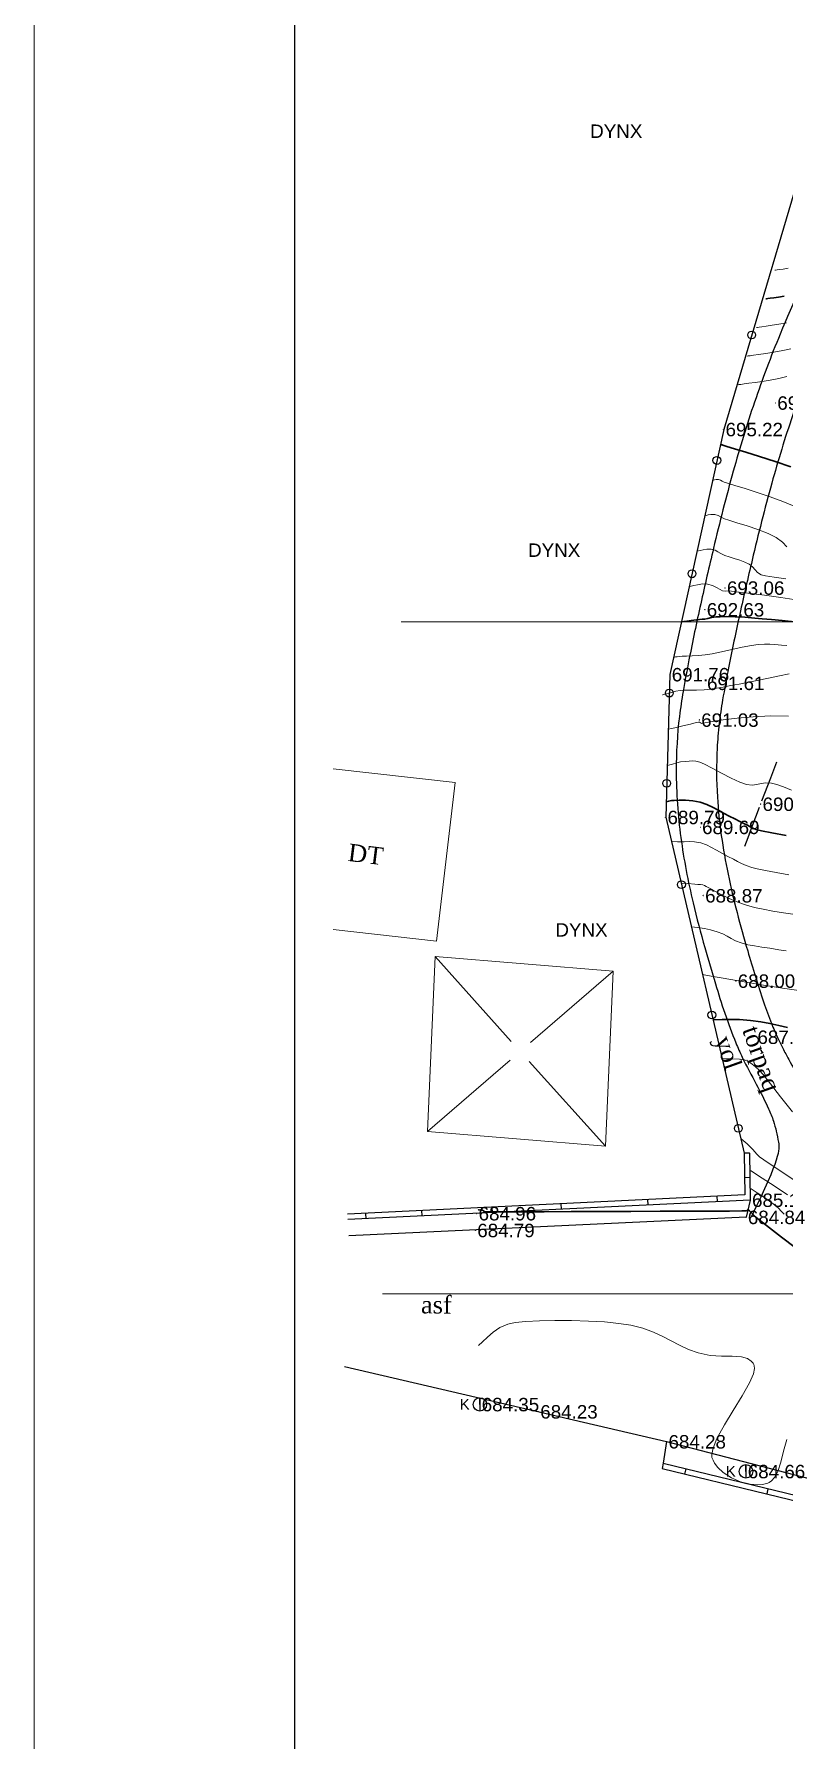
# Model space of a CAD drawing. Header units: feet. Extents: x 3381 to 683784, y 675186 to 4376258.
# Drawn here: x 683194 to 683249.8, y 4375755.2 to 4375882 of the extents above; entities that cross this region are included whole.
import ezdxf
from ezdxf.enums import TextEntityAlignment as Align

# ---------------------------------------------------------------- set-up
doc = ezdxf.new("R2010")
doc.units = ezdxf.units.FT
doc.header["$MEASUREMENT"] = 0
doc.header["$PDMODE"] = 34
doc.header["$PDSIZE"] = 0.01
doc.linetypes.add('ACAD_ISO03W100', pattern=[30, 12, -18])
doc.layers.get('0').update_dxf_attribs({"linetype": 'CONTINUOUS'})
for name, color, linetype in [('0_Point_Height', 2, 'CONTINUOUS'), ('0_Point_Point', 7, 'CONTINUOUS'), ('Lep-Stolb', 7, 'CONTINUOUS'), ('polygon', 5, 'CONTINUOUS'), ('Yazilar', 7, 'CONTINUOUS')]:
    doc.layers.add(name, color=color, linetype=linetype)
for name, color, linetype, lineweight in [('0_Ном._пера__110', 7, 'CONTINUOUS', 200), ('ANA HORIZONTAL', 24, 'CONTINUOUS', 30), ('das tikili', 5, 'CONTINUOUS', 0), ('das tikili_Ном._пера__29', 29, 'CONTINUOUS', 18), ('HORIZANTAL', 24, 'CONTINUOUS', 13), ('km setka', 170, 'CONTINUOUS', 15), ('kontur', 5, 'CONTINUOUS', 0)]:
    doc.layers.add(name, color=color, linetype=linetype, lineweight=lineweight)
doc.styles.get("Standard").update_dxf_attribs({"font": 'arial.ttf', "height": 2})

msp = doc.modelspace()

# ---------------------------------------------------------------- linework, layer by layer
at = {"linetype": 'Continuous'}
for p, q in [((683254.556, 4375883.824, 701.692), (683245.32, 4375852.634, 695.222)), ((683245.32, 4375852.634, 695.222), (683241.319, 4375834.403, 691.756)), ((683241.319, 4375834.403, 691.756), (683241.006, 4375823.782, 689.787)), ((683241.006, 4375823.782, 689.787), (683246.84, 4375798.8, 686.459)), ((683247.24, 4375798.806, 686.459), (683246.84, 4375798.8, 686.459)), ((683246.84, 4375798.8, 686.459), (683246.884, 4375795.695, 685.33)), ((683247.24, 4375798.806, 686.459), (683247.289, 4375795.314, 685.19)), ((683247.265, 4375796.991, -63.749), (683246.866, 4375796.972, -72.907)), ((683246.884, 4375795.695, 676.348), (683217.358, 4375794.261)), ((683244.811, 4375795.594, 684.739), (683244.828, 4375795.195, 684.739)), ((683247.289, 4375795.314, 685.19), (683217.378, 4375793.861)), ((683218.686, 4375794.325), (683218.703, 4375793.926)), ((683222.85, 4375794.528), (683222.867, 4375794.128)), ((683228.089, 4375794.782), (683228.105, 4375794.382)), ((683233.211, 4375795.031), (683233.228, 4375794.631)), ((683239.661, 4375795.344), (683239.677, 4375794.944)), ((683241.078, 4375777.348, 684.227), (683240.816, 4375775.737, 684.355)), ((683240.816, 4375775.737, 684.355), (683240.752, 4375775.341, 640.682)), ((683242.494, 4375775.329), (683242.414, 4375774.937)), ((683248.612, 4375773.845), (683248.532, 4375773.453))]:
    msp.add_line(p, q, dxfattribs=at)
at = {"color": 30, "linetype": 'Continuous'}
for p, q in [((683247.289, 4375795.314, 685.19), (683246.978, 4375794.038, 684.841)), ((683246.978, 4375794.038, 684.841), (683217.452, 4375792.649))]:
    msp.add_line(p, q, dxfattribs=at)
at = {"color": 30, "linetype": 'Continuous', "elevation": 684.227}
msp.add_lwpolyline([(683217.122, 4375782.929), (683241.078, 4375777.348), (683263.208, 4375771.592), (683282.147, 4375767.018), (683293.945, 4375764.02), (683334.903, 4375753.827), (683350.415, 4375750.334), (683351.431, 4375753.225), (683362.113, 4375749.043), (683374.548, 4375743.023), (683395.262, 4375730.22)], dxfattribs=at)
at = {"linetype": 'Continuous', "elevation": 684.355}
for points in [[(683240.752, 4375775.341), (683264.025, 4375769.694), (683318.916, 4375755.988), (683351.341, 4375748.201), (683352.209, 4375750.802), (683375.123, 4375739.706), (683389.654, 4375728.442)], [(683240.816, 4375775.737), (683264.121, 4375770.082), (683319.011, 4375756.376), (683351.078, 4375748.676), (683351.974, 4375751.361), (683375.335, 4375740.048), (683390.307, 4375728.442)]]:
    msp.add_lwpolyline(points, dxfattribs=at)
at = {"linetype": 'Continuous'}
for centre in [(683247.4, 4375859.657, 696.679), (683244.813, 4375850.324, 694.783), (683242.963, 4375841.895, 693.18), (683241.278, 4375833.02, 691.5), (683241.08, 4375826.309, 690.256), (683242.176, 4375818.772, 689.12), (683244.44, 4375809.079, 687.828), (683246.409, 4375800.646, 686.705)]:
    msp.add_circle(centre, 0.291, dxfattribs=at)
for points, knots in [([(683315.419, 4375971.709), (683311.479, 4375967.946), (683310.95, 4375967.895), (683309.361, 4375967.735), (683308.298, 4375967.619), (683305.346, 4375967.212), (683303.469, 4375966.858), (683300.691, 4375965.98), (683299.74, 4375965.609), (683298.249, 4375964.871), (683297.689, 4375964.555), (683296.529, 4375963.8), (683295.941, 4375963.353), (683294.826, 4375962.403), (683294.296, 4375961.9), (683293.054, 4375960.628), (683292.364, 4375959.842), (683291.253, 4375958.524), (683290.819, 4375957.994), (683289.963, 4375956.947), (683289.538, 4375956.427), (683288.272, 4375954.872), (683287.439, 4375953.844), (683284.959, 4375950.776), (683283.332, 4375948.753), (683280.423, 4375945.158), (683279.147, 4375943.587), (683277.111, 4375941.109), (683276.37, 4375940.211), (683274.937, 4375938.489), (683274.248, 4375937.667), (683273.02, 4375936.213), (683272.485, 4375935.584), (683271.116, 4375933.982), (683270.243, 4375932.977), (683268.811, 4375931.036), (683268.224, 4375930.126), (683267.459, 4375928.472), (683267.21, 4375927.769), (683266.976, 4375926.647), (683266.922, 4375926.253), (683266.874, 4375925.459), (683266.879, 4375925.064), (683266.999, 4375923.464), (683267.314, 4375922.291), (683268.027, 4375920.447), (683268.363, 4375919.74), (683269.089, 4375918.404), (683269.48, 4375917.772), (683270.768, 4375915.849), (683271.715, 4375914.656), (683273.179, 4375912.722), (683273.73, 4375911.971), (683274.731, 4375910.44), (683275.179, 4375909.663), (683275.849, 4375908.192), (683276.09, 4375907.506), (683276.435, 4375906.07), (683276.54, 4375905.328), (683276.618, 4375903.731), (683276.572, 4375902.877), (683276.308, 4375901.197), (683276.091, 4375900.367), (683275.296, 4375898.132), (683274.564, 4375896.78), (683273.091, 4375894.633), (683272.437, 4375893.805), (683271.046, 4375892.197), (683270.308, 4375891.414), (683268.806, 4375889.862), (683268.044, 4375889.093), (683266.722, 4375887.708), (683266.158, 4375887.1), (683265.063, 4375885.848), (683264.534, 4375885.209), (683262.995, 4375883.262), (683262.029, 4375881.925), (683260.33, 4375879.461), (683259.582, 4375878.34), (683258.113, 4375876.071), (683257.394, 4375874.925), (683255.293, 4375871.45), (683253.967, 4375869.087), (683251.571, 4375864.398), (683250.492, 4375862.077), (683248.828, 4375858.052), (683248.192, 4375856.369), (683247.033, 4375852.963), (683246.511, 4375851.246), (683245.498, 4375847.617), (683245.016, 4375845.705), (683244.232, 4375842.412), (683243.917, 4375841.035), (683243.304, 4375838.271), (683243.008, 4375836.883), (683242.584, 4375834.71), (683242.438, 4375833.935), (683242.2, 4375832.535), (683242.104, 4375831.916), (683241.864, 4375829.952), (683241.789, 4375828.608), (683241.791, 4375825.592), (683241.913, 4375823.92), (683242.353, 4375820.628), (683242.669, 4375819.009), (683243.309, 4375816.293), (683243.602, 4375815.185), (683244.167, 4375813.187), (683244.433, 4375812.294), (683244.926, 4375810.68), (683245.152, 4375809.949), (683245.648, 4375808.476), (683245.917, 4375807.736), (683246.373, 4375806.645), (683246.53, 4375806.292), (683247.032, 4375805.238), (683247.393, 4375804.577), (683248.074, 4375803.307), (683248.394, 4375802.698), (683248.793, 4375801.796), (683248.914, 4375801.492), (683249.101, 4375800.938), (683249.171, 4375800.691), (683249.294, 4375800.167), (683249.346, 4375799.894), (683249.48, 4375799.057), (683249.543, 4375798.466), (683247.358, 4375794.053)], [0, 0, 0, 0, 1.5041825, 1.5041825, 4.5125475, 4.5125475, 9.8970232, 9.8970232, 12.7958343, 12.7958343, 14.6040586, 14.6040586, 16.6622444, 16.6622444, 18.7204302, 18.7204302, 21.6922095, 21.6922095, 23.6905372, 23.6905372, 25.688865, 25.688865, 29.6855204, 29.6855204, 37.6788312, 37.6788312, 43.8586233, 43.8586233, 47.3387229, 47.3387229, 50.4791814, 50.4791814, 52.8430932, 52.8430932, 56.4524219, 56.4524219, 59.343353, 59.343353, 61.3017168, 61.3017168, 62.3107145, 62.3107145, 63.3197122, 63.3197122, 66.4267393, 66.4267393, 68.5017705, 68.5017705, 70.5768016, 70.5768016, 75.0922592, 75.0922592, 77.9843832, 77.9843832, 80.8765073, 80.8765073, 83.3681481, 83.3681481, 85.859789, 85.859789, 88.6938456, 88.6938456, 91.5279021, 91.5279021, 96.5044037, 96.5044037, 99.8137478, 99.8137478, 103.1230919, 103.1230919, 106.3599071, 106.3599071, 108.7786817, 108.7786817, 111.1974562, 111.1974562, 116.0350052, 116.0350052, 120.025858, 120.025858, 124.0167109, 124.0167109, 131.9984166, 131.9984166, 139.5388434, 139.5388434, 144.8405163, 144.8405163, 150.1421893, 150.1421893, 155.992549, 155.992549, 160.2125993, 160.2125993, 164.4326495, 164.4326495, 166.7775401, 166.7775401, 168.5840285, 168.5840285, 172.4237048, 172.4237048, 177.2211789, 177.2211789, 182.018653, 182.018653, 185.3845457, 185.3845457, 188.1403774, 188.1403774, 190.3972905, 190.3972905, 192.6542037, 192.6542037, 193.7358898, 193.7358898, 195.899262, 195.899262, 198.0626342, 198.0626342, 199.1900842, 199.1900842, 200.13488, 200.13488, 201.0796759, 201.0796759, 202.923933, 202.923933, 202.923933, 202.923933]), ([(683319.321, 4375965.239), (683311.759, 4375964.959), (683311.23, 4375964.908), (683309.652, 4375964.749), (683308.615, 4375964.635), (683305.815, 4375964.247), (683304.107, 4375963.916), (683301.689, 4375963.148), (683300.881, 4375962.829), (683299.632, 4375962.207), (683299.163, 4375961.939), (683298.015, 4375961.181), (683297.344, 4375960.635), (683296.033, 4375959.411), (683295.396, 4375958.735), (683294.133, 4375957.3), (683293.507, 4375956.54), (683291.359, 4375953.919), (683289.881, 4375952.093), (683286.953, 4375948.468), (683285.504, 4375946.667), (683281.117, 4375941.245), (683278.14, 4375937.603), (683274.421, 4375933.23), (683273.937, 4375932.668), (683272.995, 4375931.558), (683272.539, 4375931.008), (683271.551, 4375929.719), (683271.054, 4375928.984), (683270.368, 4375927.665), (683270.141, 4375927.079), (683269.952, 4375926.239), (683269.913, 4375925.979), (683269.877, 4375925.45), (683269.879, 4375925.174), (683269.963, 4375924.064), (683270.194, 4375923.162), (683270.745, 4375921.735), (683270.99, 4375921.207), (683271.527, 4375920.187), (683271.821, 4375919.692), (683272.905, 4375918.012), (683273.797, 4375916.865), (683275.316, 4375914.874), (683275.929, 4375914.059), (683277.098, 4375912.323), (683277.654, 4375911.405), (683278.4, 4375909.851), (683278.647, 4375909.256), (683279.057, 4375908.021), (683279.218, 4375907.39), (683279.575, 4375905.476), (683279.644, 4375904.17), (683279.474, 4375901.769), (683279.273, 4375900.674), (683278.671, 4375898.564), (683278.27, 4375897.545), (683277.315, 4375895.606), (683276.764, 4375894.685), (683275.384, 4375892.67), (683274.52, 4375891.605), (683272.735, 4375889.599), (683271.815, 4375888.653), (683270.149, 4375886.947), (683269.399, 4375886.181), (683268.222, 4375884.906), (683267.777, 4375884.402), (683266.905, 4375883.367), (683266.479, 4375882.838), (683265.225, 4375881.222), (683264.42, 4375880.105), (683262.894, 4375877.896), (683262.167, 4375876.809), (683260.746, 4375874.62), (683260.051, 4375873.515), (683258.021, 4375870.172), (683256.741, 4375867.904), (683254.364, 4375863.288), (683253.268, 4375860.941), (683251.614, 4375856.938), (683250.997, 4375855.304), (683249.875, 4375851.996), (683249.366, 4375850.319), (683248.368, 4375846.737), (683247.889, 4375844.827), (683247.118, 4375841.574), (683246.811, 4375840.234), (683246.22, 4375837.561), (683245.937, 4375836.226), (683245.522, 4375834.1), (683245.372, 4375833.305), (683245.139, 4375831.917), (683245.05, 4375831.319), (683244.913, 4375830.126), (683244.863, 4375829.526), (683244.769, 4375827.717), (683244.778, 4375826.502), (683244.967, 4375823.369), (683245.247, 4375821.46), (683246.037, 4375817.653), (683246.544, 4375815.753), (683247.29, 4375813.213), (683247.484, 4375812.572), (683247.877, 4375811.294), (683248.075, 4375810.665), (683248.47, 4375809.503), (683248.665, 4375808.966), (683249.016, 4375808.092), (683249.164, 4375807.748), (683249.446, 4375807.141), (683249.578, 4375806.875), (683249.857, 4375806.331), (683250.004, 4375806.056), (683250.455, 4375805.215), (683250.771, 4375804.636), (683251.296, 4375803.564), (683251.513, 4375803.084), (683251.832, 4375802.241), (683251.95, 4375801.888), (683252.147, 4375801.169), (683252.225, 4375800.812), (683252.419, 4375799.753), (683252.496, 4375799.065), (683252.574, 4375798.323), (683252.583, 4375798.242), (683254.317, 4375793.93)], [0, 0, 0, 0, 1.5195761, 1.5195761, 4.5587283, 4.5587283, 9.9305937, 9.9305937, 12.8375976, 12.8375976, 14.6989466, 14.6989466, 17.5962721, 17.5962721, 20.4935977, 20.4935977, 23.4307648, 23.4307648, 30.5406062, 30.5406062, 37.6504477, 37.6504477, 51.8701305, 51.8701305, 53.9433419, 53.9433419, 56.0165533, 56.0165533, 58.8397751, 58.8397751, 61.1867015, 61.1867015, 62.257023, 62.257023, 63.3273446, 63.3273446, 66.4263407, 66.4263407, 68.2682497, 68.2682497, 70.1101586, 70.1101586, 74.6215299, 74.6215299, 77.5950003, 77.5950003, 80.5684708, 80.5684708, 82.3043553, 82.3043553, 84.0402398, 84.0402398, 87.5120089, 87.5120089, 90.504027, 90.504027, 93.4960452, 93.4960452, 96.4880633, 96.4880633, 100.372173, 100.372173, 104.2562828, 104.2562828, 107.5177012, 107.5177012, 109.6184271, 109.6184271, 111.7191531, 111.7191531, 115.920605, 115.920605, 119.8587917, 119.8587917, 123.7969785, 123.7969785, 131.6733519, 131.6733519, 139.5534814, 139.5534814, 144.8944211, 144.8944211, 150.2353608, 150.2353608, 156.1903919, 156.1903919, 160.321983, 160.321983, 164.453574, 164.453574, 166.8999608, 166.8999608, 168.7971258, 168.7971258, 170.6942909, 170.6942909, 174.4886209, 174.4886209, 180.4889056, 180.4889056, 186.4891903, 186.4891903, 188.5086959, 188.5086959, 190.5282014, 190.5282014, 192.322947, 192.322947, 193.5253301, 193.5253301, 194.4787119, 194.4787119, 195.4320938, 195.4320938, 197.3388576, 197.3388576, 198.7843763, 198.7843763, 199.7590286, 199.7590286, 200.7336808, 200.7336808, 202.6829852, 202.6829852, 202.923933, 202.923933, 202.923933, 202.923933])]:
    msp.add_open_spline(points, degree=3, knots=knots, dxfattribs=at)
at = {"layer": '0_Point_Point'}
for p in [(683249.167, 4375854.606, 695.562), (683245.32, 4375852.634, 695.222), (683245.423, 4375840.844, 693.057), (683243.924, 4375839.227, 692.632), (683241.319, 4375834.403, 691.756), (683243.943, 4375833.759, 691.606), (683243.511, 4375831.025, 691.028), (683248.071, 4375824.765, 690.341), (683241.006, 4375823.782, 689.787), (683243.575, 4375823.045, 689.689), (683243.801, 4375817.959, 688.871), (683246.229, 4375811.609, 687.995), (683248.137, 4375806.464, 687.131), (683247.24, 4375798.806, 686.459), (683226.958, 4375794.313, 684.956), (683247.289, 4375795.314, 685.19), (683226.857, 4375793.065, 684.792), (683246.978, 4375794.038, 684.841), (683227.191, 4375780.114, 684.351), (683231.542, 4375779.575, 684.227), (683241.078, 4375777.348, 684.277), (683246.974, 4375775.133, 684.664)]:
    msp.add_point(p, dxfattribs=at)
at = {"layer": '0_Ном._пера__110', "linetype": 'Continuous', "lineweight": 25, "flags": 128}
msp.add_lwpolyline([(683213.423, 4375975.18), (683584.529, 4375975.18), (683584.529, 4375708.72), (683213.423, 4375708.72)], close=True, dxfattribs=at)
at = {"layer": 'ANA HORIZONTAL', "color": 32, "lineweight": 30}
for points, elevation in [([(683248.446, 4375862.343), (683248.496, 4375862.351), (683248.602, 4375862.366), (683248.776, 4375862.39), (683249.035, 4375862.425), (683249.403, 4375862.478), (683249.819, 4375862.543)], 697.5), ([(683245.064, 4375851.466), (683245.07, 4375851.467), (683245.094, 4375851.472), (683245.145, 4375851.48), (683245.2, 4375851.485), (683245.265, 4375851.458), (683245.331, 4375851.425), (683245.543, 4375851.363), (683246.111, 4375851.197), (683246.953, 4375850.944), (683247.989, 4375850.621), (683249.137, 4375850.246), (683250.317, 4375849.837)], 695), ([(683242.178, 4375838.316), (683242.227, 4375838.323), (683242.348, 4375838.34), (683242.57, 4375838.371), (683242.902, 4375838.417), (683243.289, 4375838.47), (683243.531, 4375838.5), (683243.729, 4375838.51), (683243.926, 4375838.524), (683244.135, 4375838.569), (683244.411, 4375838.636), (683244.749, 4375838.687), (683245.069, 4375838.702), (683245.558, 4375838.709), (683246.175, 4375838.698), (683246.88, 4375838.665), (683247.632, 4375838.601), (683248.183, 4375838.553), (683248.87, 4375838.501), (683249.675, 4375838.43), (683250.578, 4375838.325)], 692.5), ([(683241.04, 4375824.931), (683241.237, 4375824.989), (683241.436, 4375825.025), (683241.639, 4375825.04), (683242.002, 4375825.054), (683242.476, 4375825.048), (683243.012, 4375825.002), (683243.56, 4375824.899), (683244.071, 4375824.73), (683244.533, 4375824.52), (683244.956, 4375824.29), (683245.348, 4375824.065), (683245.72, 4375823.866), (683246.143, 4375823.656), (683246.508, 4375823.472), (683246.819, 4375823.315), (683247.08, 4375823.186), (683247.335, 4375823.055), (683247.538, 4375822.952), (683247.803, 4375822.853), (683248.141, 4375822.78), (683248.894, 4375822.635), (683249.97, 4375822.433)], 690), ([(683250.067, 4375808.156), (683249.408, 4375808.306), (683248.756, 4375808.442), (683248.073, 4375808.561), (683247.322, 4375808.661), (683246.492, 4375808.732), (683245.812, 4375808.748), (683245.208, 4375808.736), (683244.603, 4375808.722), (683244.523, 4375808.723)], 687.5), ([(683250.63, 4375791.773), (683249.621, 4375792.552), (683248.721, 4375793.249), (683248.051, 4375793.772), (683247.729, 4375794.028), (683247.45, 4375794.291), (683247.226, 4375794.521), (683247.12, 4375794.619), (683247.064, 4375794.568), (683247.004, 4375794.507), (683246.671, 4375794.503), (683245.757, 4375794.498), (683244.368, 4375794.491), (683242.609, 4375794.484), (683240.585, 4375794.477), (683238.403, 4375794.469), (683236.167, 4375794.462), (683233.984, 4375794.455), (683231.959, 4375794.449), (683230.198, 4375794.445), (683228.806, 4375794.443), (683227.889, 4375794.442), (683227.552, 4375794.445), (683227.461, 4375794.504), (683227.386, 4375794.559), (683227.306, 4375794.564), (683227.237, 4375794.564), (683227.147, 4375794.579), (683227.086, 4375794.581), (683227.051, 4375794.572)], 685)]:
    msp.add_lwpolyline(points, dxfattribs=dict(at, elevation=elevation))
at = {"layer": 'das tikili', "color": 0, "lineweight": 20}
for p, q in [((683216.277, 4375827.398, 689.594), (683225.359, 4375826.374, 689.594)), ((683225.359, 4375826.374, 689.594), (683223.955, 4375814.559, 689.594)), ((683223.857, 4375813.432, 689.594), (683223.29, 4375800.414, 689.594)), ((683223.857, 4375813.432, 689.594), (683237.09, 4375812.331, 689.594)), ((683237.09, 4375812.331, 689.594), (683236.523, 4375799.313, 689.594))]:
    msp.add_line(p, q, dxfattribs=at)
at = {"layer": 'das tikili', "color": 0, "lineweight": 20, "elevation": 689.594}
for points in [[(683223.955, 4375814.559), (683216.277, 4375815.425)], [(683229.522, 4375807.117), (683223.857, 4375813.432)], [(683230.947, 4375807.026), (683237.09, 4375812.331)], [(683223.29, 4375800.414), (683229.433, 4375805.719)], [(683223.29, 4375800.414), (683236.523, 4375799.313), (683230.858, 4375805.628)]]:
    msp.add_lwpolyline(points, dxfattribs=at)
at = {"layer": 'das tikili_Ном._пера__29', "color": 7, "linetype": 'Continuous', "flags": 128}
msp.add_lwpolyline([(683194.044, 4375980.024), (683589.374, 4375980.024), (683589.374, 4375703.875), (683194.044, 4375703.875)], close=True, dxfattribs=at)
at = {"layer": 'HORIZANTAL', "color": 32, "linetype": 'Continuous', "lineweight": 13}
for points, elevation in [([(683249.132, 4375864.474), (683249.181, 4375864.481), (683249.287, 4375864.496), (683249.463, 4375864.521), (683249.733, 4375864.558), (683250.122, 4375864.617)], 698), ([(683247.76, 4375860.212), (683247.821, 4375860.221), (683247.95, 4375860.24), (683248.161, 4375860.269), (683248.477, 4375860.312), (683248.925, 4375860.376), (683249.431, 4375860.456), (683249.994, 4375860.558)], 697), ([(683247.074, 4375858.081), (683247.145, 4375858.092), (683247.297, 4375858.114), (683247.547, 4375858.148), (683247.919, 4375858.199), (683248.447, 4375858.274), (683249.043, 4375858.368), (683249.706, 4375858.488), (683250.311, 4375858.618)], 696.5), ([(683246.388, 4375855.95), (683246.456, 4375855.96), (683246.6, 4375855.981), (683246.833, 4375856.014), (683247.176, 4375856.06), (683247.655, 4375856.127), (683248.189, 4375856.206), (683248.777, 4375856.302), (683249.419, 4375856.419), (683250.017, 4375856.558)], 696), ([(683244.487, 4375848.836), (683244.507, 4375848.84), (683244.552, 4375848.851), (683244.631, 4375848.872), (683244.754, 4375848.897), (683244.931, 4375848.897), (683245.082, 4375848.851), (683245.202, 4375848.781), (683245.354, 4375848.702), (683245.601, 4375848.625), (683246.147, 4375848.462), (683246.91, 4375848.229), (683247.813, 4375847.943), (683248.776, 4375847.62), (683249.719, 4375847.276), (683250.563, 4375846.928)], 694.5), ([(683243.909, 4375846.206), (683243.944, 4375846.212), (683244.021, 4375846.23), (683244.154, 4375846.266), (683244.361, 4375846.308), (683244.661, 4375846.308), (683244.917, 4375846.231), (683245.119, 4375846.113), (683245.378, 4375845.979), (683245.708, 4375845.871), (683246.304, 4375845.689), (683247.059, 4375845.453), (683247.868, 4375845.18), (683248.622, 4375844.89), (683249.218, 4375844.599), (683249.691, 4375844.25), (683250.024, 4375843.893)], 694), ([(683243.332, 4375843.576), (683243.369, 4375843.582), (683243.447, 4375843.599), (683243.58, 4375843.634), (683243.781, 4375843.685), (683244.069, 4375843.731), (683244.392, 4375843.72), (683244.676, 4375843.646), (683244.895, 4375843.533), (683245.115, 4375843.398), (683245.402, 4375843.257), (683245.721, 4375843.143), (683246.104, 4375843.025), (683246.507, 4375842.898), (683246.889, 4375842.76), (683247.206, 4375842.608), (683247.472, 4375842.402), (683247.652, 4375842.193), (683247.834, 4375841.992), (683248.106, 4375841.81), (683248.435, 4375841.729), (683249.069, 4375841.635), (683249.942, 4375841.522)], 693.5), ([(683242.755, 4375840.946), (683242.802, 4375840.954), (683242.908, 4375840.975), (683243.088, 4375841.019), (683243.361, 4375841.083), (683243.736, 4375841.141), (683244.122, 4375841.132), (683244.484, 4375841.027), (683244.796, 4375840.867), (683245.046, 4375840.713), (683245.222, 4375840.627), (683245.433, 4375840.612), (683245.649, 4375840.615), (683245.891, 4375840.591), (683246.464, 4375840.531), (683247.307, 4375840.436), (683248.359, 4375840.306), (683249.559, 4375840.14), (683250.845, 4375839.938)], 693), ([(683241.601, 4375835.687), (683241.621, 4375835.689), (683241.666, 4375835.696), (683241.743, 4375835.708), (683241.863, 4375835.726), (683242.045, 4375835.747), (683242.237, 4375835.756), (683242.556, 4375835.764), (683242.967, 4375835.779), (683243.438, 4375835.808), (683243.936, 4375835.859), (683244.464, 4375835.949), (683245.157, 4375836.094), (683245.931, 4375836.265), (683246.7, 4375836.432), (683247.377, 4375836.567), (683247.876, 4375836.639), (683248.363, 4375836.669), (683248.745, 4375836.668), (683249.128, 4375836.639), (683249.615, 4375836.588), (683250.002, 4375836.554)], 692), ([(683241.119, 4375827.628), (683241.507, 4375827.733), (683241.823, 4375827.825), (683242.119, 4375827.897), (683242.445, 4375827.943), (683242.753, 4375827.968), (683242.997, 4375827.971), (683243.239, 4375827.945), (683243.536, 4375827.878), (683243.899, 4375827.725), (683244.468, 4375827.429), (683245.154, 4375827.06), (683245.866, 4375826.688), (683246.517, 4375826.383), (683247.016, 4375826.214), (683247.434, 4375826.176), (683247.779, 4375826.216), (683248.102, 4375826.285), (683248.451, 4375826.334), (683248.877, 4375826.315), (683249.274, 4375826.217), (683249.769, 4375826.039), (683250.354, 4375825.802)], 690.5), ([(683241.424, 4375821.993), (683241.882, 4375821.958), (683242.371, 4375821.956), (683242.764, 4375821.973), (683243.151, 4375821.96), (683243.627, 4375821.87), (683244.042, 4375821.728), (683244.423, 4375821.544), (683244.796, 4375821.33), (683245.189, 4375821.102), (683245.628, 4375820.871), (683246.036, 4375820.666), (683246.358, 4375820.494), (683246.653, 4375820.343), (683246.984, 4375820.199), (683247.411, 4375820.049), (683247.807, 4375819.947), (683248.42, 4375819.818), (683249.215, 4375819.667), (683250.156, 4375819.497)], 689.5), ([(683242.148, 4375818.893), (683242.662, 4375818.849), (683243.174, 4375818.801), (683243.407, 4375818.779), (683243.589, 4375818.782), (683243.765, 4375818.761), (683243.898, 4375818.71), (683244.021, 4375818.64), (683244.176, 4375818.556), (683244.359, 4375818.458), (683244.702, 4375818.27), (683245.173, 4375818.024), (683245.738, 4375817.751), (683246.364, 4375817.481), (683247.018, 4375817.245), (683247.611, 4375817.081), (683248.265, 4375816.938), (683248.985, 4375816.808), (683249.773, 4375816.681), (683250.635, 4375816.547)], 689), ([(683249.963, 4375813.842), (683249.427, 4375813.925), (683248.738, 4375814.041), (683248.143, 4375814.129), (683247.612, 4375814.211), (683247.116, 4375814.308), (683246.626, 4375814.441), (683246.2, 4375814.604), (683245.874, 4375814.772), (683245.582, 4375814.943), (683245.256, 4375815.11), (683244.829, 4375815.27), (683244.35, 4375815.403), (683243.884, 4375815.503), (683243.396, 4375815.581), (683242.907, 4375815.641)], 688.5), ([(683251.246, 4375810.838), (683249.68, 4375811.084), (683248.283, 4375811.303), (683247.121, 4375811.488), (683246.261, 4375811.632), (683245.28, 4375811.809), (683244.392, 4375811.976), (683243.734, 4375812.101)], 688), ([(683250.428, 4375801.88), (683249.541, 4375803), (683248.794, 4375803.953), (683248.247, 4375804.642), (683247.962, 4375804.971), (683247.678, 4375805.228), (683247.448, 4375805.43), (683247.199, 4375805.593), (683246.861, 4375805.732), (683246.484, 4375805.785), (683245.81, 4375805.814), (683245.2, 4375805.824)], 687), ([(683250.791, 4375796.652), (683249.787, 4375797.308), (683248.925, 4375797.878), (683248.295, 4375798.303), (683247.989, 4375798.522), (683247.783, 4375798.72), (683247.64, 4375798.895), (683247.498, 4375799.072), (683247.295, 4375799.273), (683247.056, 4375799.487), (683246.621, 4375799.873), (683246.582, 4375799.906)], 686.5), ([(683250.056, 4375795.707), (683249.069, 4375796.359), (683248.17, 4375796.95), (683247.619, 4375797.31), (683247.356, 4375797.481), (683247.27, 4375797.536), (683247.258, 4375797.543)], 686), ([(683249.807, 4375794.263), (683249.599, 4375794.486), (683249.388, 4375794.706), (683249.096, 4375794.963), (683248.731, 4375795.236), (683248.271, 4375795.555), (683247.812, 4375795.857), (683247.509, 4375796.046), (683247.352, 4375796.136), (683247.292, 4375796.164), (683247.277, 4375796.167)], 685.5), ([(683250.004, 4375777.503), (683249.776, 4375776.642), (683249.571, 4375775.829), (683249.339, 4375775.124), (683249.102, 4375774.675), (683248.878, 4375774.426), (683248.701, 4375774.308), (683248.602, 4375774.265), (683248.484, 4375774.226), (683248.235, 4375774.17), (683247.838, 4375774.135), (683247.28, 4375774.176), (683246.57, 4375774.353), (683245.888, 4375774.652), (683245.28, 4375775.051), (683244.88, 4375775.43), (683244.644, 4375775.741), (683244.524, 4375775.96), (683244.475, 4375776.072), (683244.446, 4375776.177), (683244.435, 4375776.421), (683244.528, 4375776.865), (683244.818, 4375777.573), (683245.37, 4375778.588), (683246.031, 4375779.671), (683246.69, 4375780.742), (683247.238, 4375781.72), (683247.523, 4375782.382), (683247.611, 4375782.78), (683247.596, 4375782.989), (683247.564, 4375783.075), (683247.506, 4375783.175), (683247.365, 4375783.341), (683247.096, 4375783.518), (683246.645, 4375783.648), (683245.957, 4375783.7), (683245.164, 4375783.71), (683244.304, 4375783.764), (683243.411, 4375783.947), (683242.69, 4375784.21), (683242.039, 4375784.515), (683241.416, 4375784.842), (683240.782, 4375785.173), (683240.095, 4375785.489), (683239.317, 4375785.773), (683238.405, 4375786.006), (683237.519, 4375786.144), (683236.447, 4375786.246), (683235.254, 4375786.314), (683234.007, 4375786.35), (683232.773, 4375786.355), (683231.616, 4375786.33), (683230.604, 4375786.277), (683229.803, 4375786.198), (683229.278, 4375786.093), (683228.677, 4375785.826), (683228.172, 4375785.48), (683227.749, 4375785.107), (683227.39, 4375784.76), (683227.078, 4375784.49)], 684.5)]:
    msp.add_lwpolyline(points, dxfattribs=dict(at, elevation=elevation))
at = {"layer": 'HORIZANTAL', "color": 16, "linetype": 'Continuous', "lineweight": 20}
for points, elevation in [([(683240.778, 4375832.894), (683240.801, 4375832.9), (683240.852, 4375832.913), (683240.938, 4375832.935), (683241.074, 4375832.971), (683241.278, 4375833.022), (683241.506, 4375833.086), (683241.767, 4375833.156), (683242.09, 4375833.215), (683242.411, 4375833.231), (683242.82, 4375833.226), (683243.308, 4375833.226), (683243.864, 4375833.258), (683244.324, 4375833.311), (683244.784, 4375833.382), (683245.274, 4375833.47), (683245.823, 4375833.573), (683246.459, 4375833.692), (683247.058, 4375833.807), (683247.816, 4375833.958), (683248.647, 4375834.127), (683249.466, 4375834.295), (683250.189, 4375834.441)], 691.5), ([(683241.199, 4375830.325), (683241.685, 4375830.443), (683242.275, 4375830.584), (683242.848, 4375830.719), (683243.281, 4375830.821), (683243.454, 4375830.862), (683243.512, 4375830.858), (683243.586, 4375830.818), (683243.697, 4375830.77), (683243.907, 4375830.805), (683244.457, 4375830.899), (683245.284, 4375831.025), (683246.326, 4375831.156), (683247.522, 4375831.265), (683248.81, 4375831.325), (683250.127, 4375831.308)], 691)]:
    msp.add_lwpolyline(points, dxfattribs=dict(at, elevation=elevation))
at = {"layer": 'km setka', "flags": 128}
for points in [[(683221.337, 4375838.327), (683460.108, 4375838.327)], [(683219.955, 4375788.327), (683471.036, 4375788.327)]]:
    msp.add_lwpolyline(points, dxfattribs=at)
at = {"layer": 'Lep-Stolb', "color": 1}
for p, q in [((683248.818, 4375826.724, 690.341), (683249.268, 4375827.904, 690.341)), ((683248.16, 4375824.999, 690.341), (683248.818, 4375826.724, 690.341)), ((683247.236, 4375822.574, 690.341), (683247.982, 4375824.531, 690.341)), ((683246.879, 4375821.639, 690.341), (683247.325, 4375822.808, 690.341))]:
    msp.add_line(p, q, dxfattribs=at)
at = {"layer": 'polygon', "color": 6}
for p, q in [((683227.191, 4375780.114, 684.351), (683227.191, 4375780.614, 684.351)), ((683227.191, 4375780.614, 684.351), (683227.191, 4375779.614, 684.351)), ((683246.974, 4375775.133, 684.664), (683246.974, 4375775.633, 684.664)), ((683246.974, 4375775.633, 684.664), (683246.974, 4375774.633, 684.664))]:
    msp.add_line(p, q, dxfattribs=at)
for centre in [(683227.191, 4375780.114, 684.351), (683246.974, 4375775.133, 684.664)]:
    msp.add_circle(centre, 0.5, dxfattribs=at)

# ---------------------------------------------------------------- texts
at = {"layer": '0_Point_Height', "color": 0}
for s, p in [('695.56', (683249.303, 4375854.092, 695.562)), ('695.22', (683245.456, 4375852.12, 695.222)), ('693.06', (683245.559, 4375840.33, 693.057)), ('692.63', (683244.06, 4375838.713, 692.632)), ('691.76', (683241.455, 4375833.889, 691.756)), ('691.61', (683244.079, 4375833.245, 691.606)), ('691.03', (683243.647, 4375830.511, 691.028)), ('690.34', (683248.207, 4375824.251, 690.341)), ('689.79', (683241.142, 4375823.268, 689.787)), ('689.69', (683243.711, 4375822.531, 689.689)), ('688.87', (683243.937, 4375817.445, 688.871)), ('688.00', (683246.365, 4375811.095, 687.995)), ('687.13', (683247.829, 4375806.923, 687.131)), ('685.19', (683247.425, 4375794.8, 685.19)), ('684.96', (683227.094, 4375793.799, 684.956)), ('684.84', (683247.114, 4375793.524, 684.841)), ('684.79', (683226.993, 4375792.551, 684.792)), ('684.35', (683227.327, 4375779.6, 684.351)), ('684.23', (683231.678, 4375779.061, 684.227)), ('684.28', (683241.214, 4375776.834, 684.277)), ('684.66', (683247.11, 4375774.619, 684.664))]:
    msp.add_text(s, height=1, dxfattribs=at).set_placement(p)
at = {"layer": 'kontur', "color": 0, "linetype": 'ACAD_ISO03W100', "lineweight": 0, "ltscale": 0.35, "char_height": 1, "attachment_point": 1}
for insert in [(683235.391, 4375875.309), (683230.774, 4375844.149), (683232.804, 4375815.906)]:
    msp.add_mtext_dynamic_manual_height_columns('DYNX', width=10.61016, gutter_width=12.5, heights=[0], dxfattribs=dict(at, insert=insert))
at = {"layer": 'Lep-Stolb', "color": 6}
for p in [(683226.063, 4375780.121, 684.351), (683245.846, 4375775.14, 684.664)]:
    msp.add_text('K', height=0.8, dxfattribs=at).set_placement(p, align=Align.MIDDLE_CENTER)
at = {"layer": 'Yazilar', "char_height": 1.3, "width": 0.10588, "attachment_point": 1}
for s, insert, rotation in [('{\\fTimes New Roman|b0|i0|c0|p18;DT}', (683217.487, 4375821.834), 352.92793), ('{\\fTimes New Roman|b0|i0|c0|p18;torpaq\\fTimes New Roman|b0|i0|c238|p18; yol}', (683247.904, 4375808.411, 244.147), 289.62857)]:
    msp.add_mtext(s, dxfattribs=dict(at, insert=insert, rotation=rotation))
at = {"layer": 'Yazilar', "color": 30, "insert": (683222.813, 4375788.183), "char_height": 1.3, "width": 0.10588, "attachment_point": 1, "rotation": 359.75118}
msp.add_mtext('{\\fTimes New Roman|b0|i0|c0|p18;asf}', dxfattribs=at)

doc.saveas('drawing.dxf')
